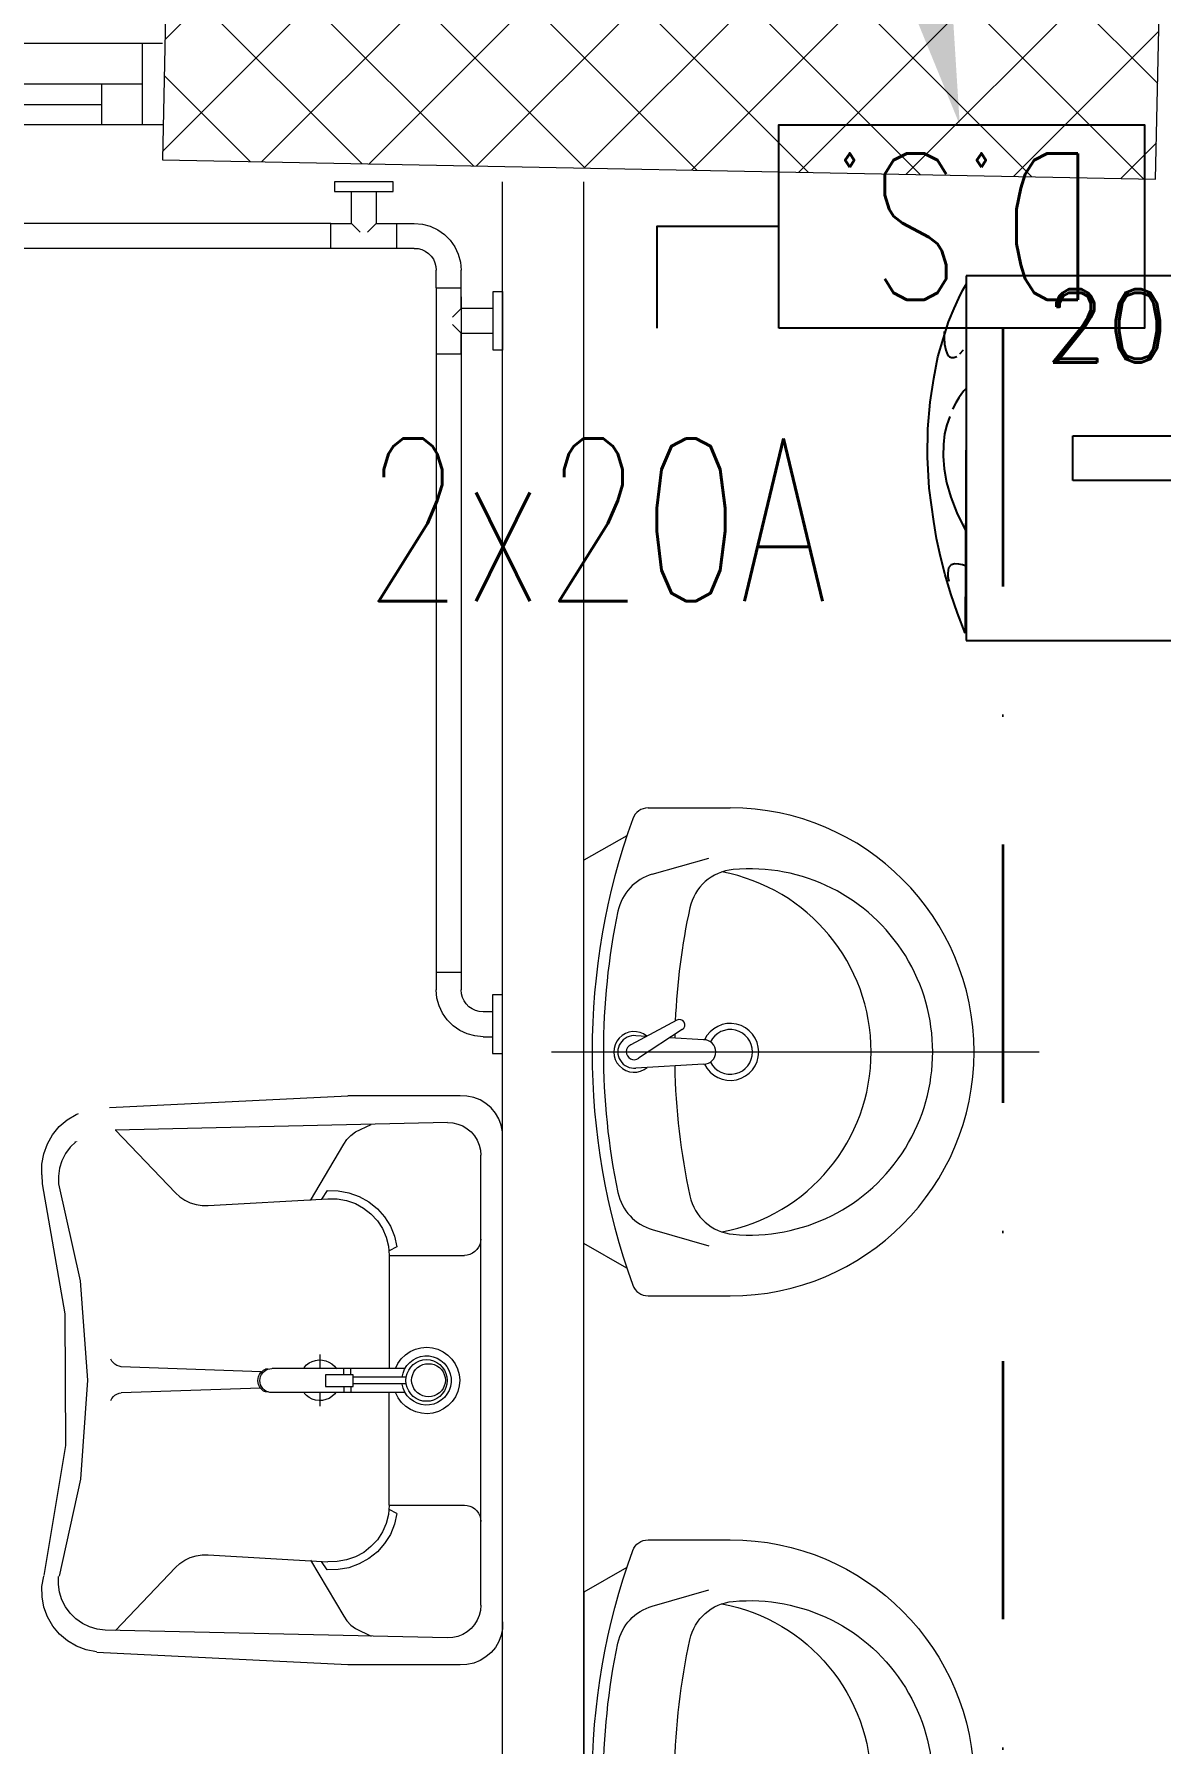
# Model space of a CAD drawing. Header units: inches. Extents: x -12418 to 57169, y -29325 to 19878.
# Drawn here: x 12091 to 13478, y 6582 to 8684 of the extents above; entities that cross this region are included whole.
import ezdxf
from ezdxf import colors
from ezdxf.entities.mleader import LeaderData, LeaderLine
from ezdxf.enums import TextEntityAlignment as Align
from ezdxf.math import Vec2, Vec3

# ---------------------------------------------------------------- set-up
doc = ezdxf.new("R2010")
doc.units = ezdxf.units.IN
doc.header["$LTSCALE"] = 25
doc.header["$MEASUREMENT"] = 0
doc.linetypes.add('DASHDOT', pattern=[25.4, 12.7, -6.35, 0, -6.35])
doc.layers.get('0').update_dxf_attribs({"color": 8})
for name, color, linetype, lineweight in [('00-Ground Floor$0$Aluminum', 251, 'Continuous', 5), ('00-Ground Floor$0$C-HYDR-CTCH', 251, 'Continuous', 5), ('00-Ground Floor$0$Hatch', 254, 'Continuous', 5), ('00-Ground Floor$0$SANIT', 250, 'Continuous', 5), ('00-Ground Floor$0$Walls', 251, 'Continuous', 5), ('E-LITE-CLNG-CNDT', 6, 'DASHDOT', 35), ('E-POWR-CIRC-NUMB', 6, 'Continuous', 25), ('E-POWR-CLNG-CNDT', 6, 'DASHDOT', 35), ('E-POWR-CTRL-NUMB', 6, 'Continuous', 25), ('E-POWR-TEXT @ 100', 6, 'Continuous', 25)]:
    doc.layers.add(name, color=color, linetype=linetype, lineweight=lineweight)
for name, color, linetype in [('CARTOUCHE', 254, 'Continuous'), ('E-POWR-IDEN', 101, 'Continuous'), ('e-powr-swch @ 100', 191, 'Continuous'), ('PW-ACCESSORIES', 253, 'Continuous')]:
    doc.layers.add(name, color=color, linetype=linetype)
doc.styles.add('DC_Elc_Romans', font='elc_romans.shx', dxfattribs={"width": 0.7})
doc.styles.add('DC_Simplex', font='SIMPLEX.shx', dxfattribs={"width": 0.7})
doc.styles.add('ROMAND', font='romand.shx')

# ---------------------------------------------------------------- blocks, each defined once
blk = doc.blocks.new('00-Ground Floor$0$lav-manta 60')
at = {"layer": '00-Ground Floor$0$SANIT'}
for p, q in [((0, 0.04), (0, -0.56)), ((-0.2658, -0.0529), (-0.2358, 0)), ((-0.2358, 0), (0.2358, 0)), ((0.2658, -0.0529), (0.2358, 0)), ((0.0389, -0.1142), (0.0087, -0.0575)), ((-0.3, -0.0789), (-0.3, -0.18)), ((-0.015, -0.1473), (-0.0199, -0.064)), ((0.0274, -0.121), (-0.0078, -0.0673)), ((0.0191, -0.077), (0.0199, -0.064)), ((0.3, -0.0789), (0.3, -0.18)), ((-0.2185, -0.0841), (-0.2383, -0.1537)), ((0.2185, -0.0841), (0.2383, -0.1537)), ((0.015, -0.1473), (0.0174, -0.1057))]:
    blk.add_line(p, q, dxfattribs=at)
for centre, radius, start, end in [((0, -0.8557), 0.8457, 70.1771, 109.8229), ((-0.1608, -0.1006), 0.06, 101.8086, 164.0794), ((0, -0.8696), 0.8457, 78.1914, 101.8086), ((0, -0.0617), 0.025, 320.7474, 220.368), ((0, -0.0617), 0.02, 353.2671, 186.682), ((0.1608, -0.1006), 0.06, 15.9206, 78.1914), ((-0.28, -0.0789), 0.02, 109.8229, 180), ((0, -0.0617), 0.00966, 25.4127, 215.9577), ((0.28, -0.0789), 0.02, 0, 70.1771), ((0, -0.9572), 0.8457, 91.1572, 102.0883), ((0, -0.9572), 0.8457, 88.5486, 88.844), ((0.0332, -0.1176), 0.00666, 210.6852, 30.6852), ((0, -0.9572), 0.8457, 77.9117, 87.4274), ((-0.1645, -0.189), 0.06, 102.0883, 174.8142), ((0.1645, -0.189), 0.06, 5.1858, 77.9117), ((0, -0.18), 0.035, 115.3106, 64.6894), ((0, -0.18), 0.0275, 117.1496, 62.8504), ((0, -0.1473), 0.015, 180, 0), ((0, -0.18), 0.3, 180, 0), ((0, -0.2039), 0.2252, 174.8142, 5.1858), ((0, -0.1282), 0.2252, 190.6097, 349.3903)]:
    blk.add_arc(centre, radius, start, end, dxfattribs=at)
blk = doc.blocks.new('00-Ground Floor')
at = {"layer": '00-Ground Floor$0$Hatch'}
h = blk.add_hatch(dxfattribs=at)
h.set_pattern_fill('ANSI37', color=256, scale=30)
h.set_pattern_definition([(45, (-1981.42, -13099.68), (-67.35192, 67.35192), []), (135, (-1981.42, -13099.68), (-67.35192, -67.35192), [])])
h.paths.add_polyline_path([(48971.2, 8818.2), (48367.3, 8810.1), (48371.2, 8521.7), (48975.1, 8529.8)])
h.paths.add_polyline_path([(41810.5, 8810.5), (41227, 8805), (41207, 8513.7), (41790.5, 8519.1)])
h.paths.add_polyline_path([(27433.5, 8803.1), (26834.4, 8799), (26828.7, 8506), (27427.8, 8510)])
h.paths.add_polyline_path([(34618.7, 8805.3), (34017.5, 8797.8), (34009.3, 8512.1), (34610.5, 8519.6)])
h.paths.add_polyline_path([(20214.3, 8812.4), (19607.8, 8790.5), (19622.4, 8498), (20228.8, 8519.8)])
h.paths.add_polyline_path([(13477.7, 8802), (12255.7, 8825.9), (12249.3, 8529.8), (13471.3, 8505.8)])
h.paths.add_polyline_path([(13491.8, 1601.9), (12276.8, 1586.2), (12263.3, 1293.7), (13478.3, 1309.4)])
h.paths.add_polyline_path([(13465.7, -5591.3), (12262.6, -5607.3), (12256.9, -5900.3), (13460, -5884.3)])
h.paths.add_polyline_path([(13484.2, -12790), (12287.5, -12801.4), (12290.4, -13095.9), (13487, -13084.4)])
h.paths.add_polyline_path([(5849.2, -12787.9), (5245.6, -12791.6), (5256.3, -13077.1), (5859.8, -13073.4)])
h.paths.add_polyline_path([(5833.8, -5589.9), (5236.9, -5588.3), (5236.8, -5889.5), (5833.6, -5891)])
h.paths.add_polyline_path([(5843.6, 1599.7), (5224.3, 1600.9), (5213.7, 1298), (5833, 1296.7)])
h.paths.add_polyline_path([(5820.3, 8779.1), (5219.7, 8793.5), (5216, 8503.9), (5816.7, 8489.4)])
h.paths.add_polyline_path([(-1378.8, 8777.2), (-1981.4, 8799.9), (-1979.5, 8511.6), (-1376.9, 8488.9)])
h.paths.add_polyline_path([(-1371.1, -5601.1), (-1973.1, -5608.1), (-1969.7, -5899.7), (-1367.7, -5892.7)])
h.paths.add_polyline_path([(-1353.5, -12795.7), (-1951.9, -12796.7), (-1947.1, -13097.4), (-1348.7, -13096.4)])
h.paths.add_polyline_path([(20233.2, -12782.5), (19627.5, -12795.4), (19633.2, -13096.6), (20238.9, -13083.7)])
h.paths.add_polyline_path([(20226.6, -5590), (19632.3, -5607.6), (19634.4, -5904.1), (20228.7, -5886.6)])
h.paths.add_polyline_path([(20217.9, 1618), (19619, 1610.4), (19623, 1310.2), (20221.9, 1317.9)])
h.paths.add_polyline_path([(27418.3, 1602.8), (26816.3, 1607.5), (26820.6, 1315.3), (27422.5, 1310.7)])
h.paths.add_polyline_path([(27422, -5579.9), (26818.1, -5597.5), (26831.6, -5897.5), (27431.7, -5876.5)])
h.paths.add_polyline_path([(27438.1, -12795.9), (26834.3, -12789.3), (26831.9, -13075), (27435.7, -13081.6)])
h.paths.add_polyline_path([(34636.6, -12785.4), (34039.3, -12800), (34048.3, -13099.7), (34645.6, -13085.1)])
h.paths.add_polyline_path([(34629.3, -5597.1), (34028, -5595.2), (34029.2, -5892.4), (34630.4, -5894.3)])
h.paths.add_polyline_path([(34592.8, 1606.7), (34012, 1611.4), (34031.7, 1321.6), (34612.5, 1316.9)])
h.paths.add_polyline_path([(41796.2, 1606), (41198.6, 1619.8), (41200.6, 1327.8), (41798.2, 1314.1)])
h.paths.add_polyline_path([(41797.2, -5592.6), (41228.8, -5600.2), (41230.6, -5894.3), (41799, -5886.7)])
h.paths.add_polyline_path([(41834.3, -12789.7), (41229, -12792.4), (41230.4, -13096.9), (41835.6, -13094.3)])
h.paths.add_polyline_path([(49008.5, -12790.2), (48420.5, -12774.1), (48407.3, -13081.4), (48995.3, -13097.4)])
h.paths.add_polyline_path([(48992.7, -5590.8), (48389.5, -5589.7), (48387.5, -5886.2), (48990.7, -5887.3)])
blk.add_line((12142.9, 7322.3, 0), (12142.8, 7322.2, 0))
at = {"layer": '00-Ground Floor$0$Aluminum'}
for p, q in [((12249.3, 8672.6), (11449.3, 8672.6)), ((12224.3, 8672.6), (12224.3, 8572.6)), ((12224.3, 8622.6), (11474.3, 8622.6)), ((12174.3, 8622.6), (12174.3, 8572.6)), ((11524.3, 8597.6), (12174.3, 8597.6)), ((12249.3, 8572.6), (11449.3, 8572.6)), ((12249.3, 8572.6), (11449.3, 8572.6))]:
    blk.add_line(p, q, dxfattribs=at)
at = {"layer": '00-Ground Floor$0$C-HYDR-CTCH', "flags": 128}
blk.add_lwpolyline([(13471.3, 8505.8), (13477.7, 8802), (12255.7, 8825.9), (12249.3, 8529.8), (13471.3, 8505.8)], dxfattribs=at)
at = {"layer": '00-Ground Floor$0$SANIT'}
for p, q in [((12461.1, 8502.6, 0), (12461.1, 8490.9, 0)), ((12533.1, 8502.6, 0), (12461.1, 8502.6, 0)), ((12533.1, 8490.9, 0), (12533.1, 8502.6, 0)), ((12461.1, 8490.9, 0), (12533.1, 8490.9, 0)), ((12481.8, 8451.4, 0), (12481.8, 8490.9, 0)), ((12512.4, 8490.9, 0), (12512.4, 8451.4, 0)), ((12456.6, 8451.4, 0), (11639.4, 8451.4, 0)), ((12456.6, 8451.4, 0), (12481.8, 8451.4, 0)), ((12456.6, 8420.8, 0), (12456.6, 8451.4, 0)), ((12481.8, 8451.4, 0), (12492.6, 8440.6, 0)), ((12512.4, 8451.4, 0), (12501.6, 8440.6, 0)), ((12512.4, 8451.4, 0), (12537.6, 8451.4, 0)), ((12537.6, 8420.8, 0), (12537.6, 8451.4, 0)), ((12537.6, 8451.4, 0), (12559.2, 8451.4, 0)), ((12559.2, 8451.4, 0), (12569.2, 8450.6, 0)), ((12569.2, 8450.6, 0), (12578.9, 8448, 0)), ((12578.9, 8448, 0), (12588, 8443.7, 0)), ((12588, 8443.7, 0), (12596.2, 8438, 0)), ((12596.2, 8438, 0), (12603.3, 8430.9, 0)), ((12603.3, 8430.9, 0), (12609.1, 8422.6, 0)), ((12559.2, 8420.8, 0), (11639.4, 8420.8, 0)), ((12559.2, 8420.8, 0), (12563.9, 8420.4, 0)), ((12563.9, 8420.4, 0), (12568.4, 8419.2, 0)), ((12568.4, 8419.2, 0), (12572.7, 8417.2, 0)), ((12572.7, 8417.2, 0), (12576.5, 8414.5, 0)), ((12576.5, 8414.5, 0), (12579.9, 8411.2, 0)), ((12579.9, 8411.2, 0), (12582.6, 8407.3, 0)), ((12609.1, 8422.6, 0), (12613.3, 8413.5, 0)), ((12613.3, 8413.5, 0), (12615.9, 8403.8, 0)), ((12582.6, 8407.3, 0), (12584.6, 8403.1, 0)), ((12584.6, 8403.1, 0), (12585.8, 8398.5, 0)), ((12585.8, 8398.5, 0), (12586.2, 8393.8, 0)), ((12586.2, 8372.2, 0), (12586.2, 8393.8, 0)), ((12615.9, 8403.8, 0), (12616.8, 8393.8, 0)), ((12616.8, 8372.2, 0), (12616.8, 8393.8, 0)), ((12586.2, 8372.2, 0), (12586.2, 8291.2, 0)), ((12586.2, 8372.2, 0), (12616.8, 8372.2, 0)), ((12616.8, 8347, 0), (12616.8, 8372.2, 0)), ((12656.2, 8367.7, 0), (12667.9, 8367.7, 0)), ((12656.2, 8295.7, 0), (12656.2, 8367.7, 0)), ((12667.9, 8367.7, 0), (12667.9, 8295.7, 0)), ((12586.2, 8361.2, 0), (12586.2, 7530.5, 0)), ((12616.8, 8347, 0), (12606, 8336.2, 0)), ((12616.8, 8361.2, 0), (12616.8, 7530.5, 0)), ((12656.2, 8347, 0), (12616.8, 8347, 0)), ((12616.8, 8316.4, 0), (12606, 8327.2, 0)), ((12616.8, 8316.4, 0), (12656.2, 8316.4, 0)), ((12616.8, 8291.2, 0), (12616.8, 8316.4, 0)), ((12586.2, 8291.2, 0), (12616.8, 8291.2, 0)), ((12667.9, 8295.7, 0), (12656.2, 8295.7, 0)), ((12586.2, 7530.5, 0), (12586.2, 7508.9, 0)), ((12586.2, 7530.5, 0), (12616.6, 7530.5, 0)), ((12616.8, 7530.5, 0), (12616.8, 7508.9, 0)), ((12587.1, 7498.9, 0), (12586.2, 7508.9, 0)), ((12617.2, 7504.2, 0), (12616.8, 7508.9, 0)), ((12589.7, 7489.2, 0), (12587.1, 7498.9, 0)), ((12593.9, 7480.1, 0), (12589.7, 7489.2, 0)), ((12618.4, 7499.7, 0), (12617.2, 7504.2, 0)), ((12620.4, 7495.4, 0), (12618.4, 7499.7, 0)), ((12623.1, 7491.6, 0), (12620.4, 7495.4, 0)), ((12626.4, 7488.2, 0), (12623.1, 7491.6, 0)), ((12630.3, 7485.5, 0), (12626.4, 7488.2, 0)), ((12634.6, 7483.5, 0), (12630.3, 7485.5, 0)), ((12667.2, 7502.6, 0), (12655.5, 7502.6, 0)), ((12655.5, 7502.6, 0), (12655.5, 7430.6, 0)), ((12667.2, 7502.6, 0), (12667.2, 7430.6, 0)), ((12599.7, 7471.9, 0), (12593.9, 7480.1, 0)), ((12606.8, 7464.8, 0), (12599.7, 7471.9, 0)), ((12615, 7459, 0), (12606.8, 7464.8, 0)), ((12639.1, 7482.3, 0), (12634.6, 7483.5, 0)), ((12643.8, 7481.9, 0), (12639.1, 7482.3, 0)), ((12655.5, 7481.9, 0), (12643.8, 7481.9, 0)), ((12624.1, 7454.8, 0), (12615, 7459, 0)), ((12633.8, 7452.2, 0), (12624.1, 7454.8, 0)), ((12643.8, 7451.3, 0), (12633.8, 7452.2, 0)), ((12643.8, 7451.3, 0), (12655.5, 7451.3, 0)), ((12655.5, 7430.6, 0), (12667.2, 7430.6, 0)), ((12184.2, 7364.3, 0), (12477.6, 7378.7, 0)), ((12615.6, 7378.7, 0), (12477.6, 7378.7, 0)), ((12624, 7378.3, 0), (12615.6, 7378.7, 0)), ((12632.3, 7376.5, 0), (12624, 7378.3, 0)), ((12640.1, 7373.5, 0), (12632.3, 7376.5, 0)), ((12647.2, 7369.2, 0), (12640.1, 7373.5, 0)), ((12653.6, 7363.7, 0), (12647.2, 7369.2, 0)), ((12659, 7357.4, 0), (12653.6, 7363.7, 0)), ((12114.1, 7330.7, 0), (12122.3, 7340.7, 0)), ((12122.3, 7340.7, 0), (12132.1, 7349.2, 0)), ((12132.1, 7349.2, 0), (12143.3, 7355.8, 0)), ((12143.3, 7355.8, 0), (12146.1, 7356.8, 0)), ((12600.2, 7345.6, 0), (12191, 7336.5, 0)), ((12486.8, 7334.2, 0), (12506.2, 7343.5, 0)), ((12600.2, 7345.6, 0), (12606.5, 7345.2, 0)), ((12606.5, 7345.2, 0), (12612.7, 7343.8, 0)), ((12612.7, 7343.8, 0), (12618.7, 7341.5, 0)), ((12618.7, 7341.5, 0), (12624.1, 7338.2, 0)), ((12624.1, 7338.2, 0), (12629, 7334.2, 0)), ((12663.2, 7350.2, 0), (12659, 7357.4, 0)), ((12666.1, 7342.5, 0), (12663.2, 7350.2, 0)), ((12667.7, 7334.3, 0), (12666.1, 7342.5, 0)), ((12103.3, 7307.3, 0), (12107.7, 7319.5, 0)), ((12107.7, 7319.5, 0), (12114.1, 7330.7, 0)), ((12142.8, 7322.2, 0), (12135.8, 7315.4, 0)), ((12191.5, 7336.5, 0), (12265.3, 7259.2, 0)), ((12431.3, 7250, 0), (12472.3, 7319.2, 0)), ((12472.3, 7319.2, 0), (12476.3, 7324.9, 0)), ((12476.3, 7324.9, 0), (12481.2, 7330, 0)), ((12481.2, 7330, 0), (12486.8, 7334.2, 0)), ((12629, 7334.2, 0), (12633.2, 7329.4, 0)), ((12633.2, 7329.4, 0), (12636.6, 7324, 0)), ((12636.6, 7324, 0), (12639, 7318.1, 0)), ((12639, 7318.1, 0), (12640.5, 7311.9, 0)), ((12667.9, 7326, 0), (12667.7, 7334.3, 0)), ((12101.1, 7294.5, 0), (12103.3, 7307.3, 0)), ((12125.6, 7298.8, 0), (12122.7, 7289.6, 0)), ((12130, 7307.5, 0), (12125.6, 7298.8, 0)), ((12135.8, 7315.4, 0), (12130, 7307.5, 0)), ((12640.5, 7311.9, 0), (12641, 7305.6, 0)), ((12641.1, 6752.1, 0), (12641, 7305.6, 0)), ((12101.1, 7281.5, 0), (12101.1, 7294.5, 0)), ((12101.1, 7281.5, 0), (12101.2, 7270.3, 0)), ((12122.7, 7289.6, 0), (12121.3, 7280, 0)), ((12121.3, 7280, 0), (12121.5, 7270.2, 0)), ((12101.2, 7270.3, 0), (12129.1, 7110.7, 0)), ((12121.5, 7270.2, 0), (12148, 7150.9, 0)), ((12265.3, 7259.2, 0), (12270.8, 7254.3, 0)), ((12270.8, 7254.3, 0), (12276.9, 7250.1, 0)), ((12451.9, 7262, 0), (12445.1, 7251.5, 0)), ((12451.9, 7262, 0), (12465.4, 7261.8, 0)), ((12465.4, 7261.8, 0), (12478.8, 7259.4, 0)), ((12478.8, 7259.4, 0), (12491.5, 7254.8, 0)), ((12491.5, 7254.8, 0), (12503.3, 7248.2, 0)), ((12276.9, 7250.1, 0), (12283.6, 7247, 0)), ((12283.6, 7247, 0), (12290.7, 7244.8, 0)), ((12290.7, 7244.8, 0), (12298.1, 7243.7, 0)), ((12298.1, 7243.7, 0), (12305.5, 7243.6, 0)), ((12305.5, 7243.6, 0), (12452.8, 7252, 0)), ((12452.8, 7252, 0), (12464.4, 7251.9, 0)), ((12464.4, 7251.9, 0), (12475.8, 7249.8, 0)), ((12475.8, 7249.8, 0), (12486.7, 7246, 0)), ((12486.7, 7246, 0), (12496.8, 7240.5, 0)), ((12496.8, 7240.5, 0), (12505.9, 7233.4, 0)), ((12503.3, 7248.2, 0), (12513.8, 7239.8, 0)), ((12505.9, 7233.4, 0), (12513.7, 7224.9, 0)), ((12513.8, 7239.8, 0), (12522.7, 7229.7, 0)), ((12513.7, 7224.9, 0), (12520, 7215.3, 0)), ((12520, 7215.3, 0), (12524.6, 7204.9, 0)), ((12522.7, 7229.7, 0), (12529.8, 7218.3, 0)), ((12529.8, 7218.3, 0), (12534.9, 7205.9, 0)), ((12524.6, 7204.9, 0), (12527.4, 7193.8, 0)), ((12527.4, 7193.8, 0), (12528.4, 7182.4, 0)), ((12537.8, 7192.9, 0), (12528.1, 7187.9, 0)), ((12534.9, 7205.9, 0), (12537.8, 7192.9, 0)), ((12638.3, 7192.4, 0), (12636.3, 7189.6, 0)), ((12639.8, 7195.5, 0), (12638.3, 7192.4, 0)), ((12640.7, 7198.9, 0), (12639.8, 7195.5, 0)), ((12641, 7202.4, 0), (12640.7, 7198.9, 0)), ((12528.4, 7182.4, 0), (12620.8, 7182.4, 0)), ((12528.4, 7182.4, 0), (12528.4, 7043.2, 0)), ((12624.3, 7182.7, 0), (12620.8, 7182.4, 0)), ((12627.7, 7183.6, 0), (12624.3, 7182.7, 0)), ((12630.9, 7185.1, 0), (12627.7, 7183.6, 0)), ((12633.8, 7187.1, 0), (12630.9, 7185.1, 0)), ((12636.3, 7189.6, 0), (12633.8, 7187.1, 0)), ((12148, 7150.9, 0), (12156.9, 7029, 0)), ((12129.1, 7110.7, 0), (12129.9, 6948.6, 0)), ((12554.1, 7064.1, 0), (12560.5, 7067, 0)), ((12560.5, 7067, 0), (12567.4, 7068.8, 0)), ((12567.4, 7068.8, 0), (12574.4, 7069.4, 0)), ((12574.4, 7069.4, 0), (12581.5, 7068.7, 0)), ((12581.5, 7068.7, 0), (12588.3, 7066.9, 0)), ((12588.3, 7066.9, 0), (12594.7, 7063.9, 0)), ((12187.1, 7052.4, 0), (12185.7, 7054.8, 0)), ((12188.9, 7050.2, 0), (12187.1, 7052.4, 0)), ((12190.9, 7048.4, 0), (12188.9, 7050.2, 0)), ((12193.3, 7047, 0), (12190.9, 7048.4, 0)), ((12195.9, 7046, 0), (12193.3, 7047, 0)), ((12198.6, 7045.4, 0), (12195.9, 7046, 0)), ((12370.9, 7039.2, 0), (12198.7, 7045.4, 0)), ((12381.5, 7043, 0), (12384, 7043.2, 0)), ((12547.6, 7043.2, 0), (12384.5, 7043.2, 0)), ((12423.5, 7044.5, 0), (12426.4, 7047.6, 0)), ((12426.4, 7047.6, 0), (12429.8, 7050.1, 0)), ((12429.8, 7050.1, 0), (12433.6, 7052, 0)), ((12433.6, 7052, 0), (12437.6, 7053.3, 0)), ((12437.6, 7053.3, 0), (12441.8, 7053.8, 0)), ((12441.8, 7053.8, 0), (12446.1, 7053.6, 0)), ((12442.9, 7060.6, 0), (12442.9, 7043.2, 0)), ((12446.1, 7053.6, 0), (12450.2, 7052.7, 0)), ((12450.2, 7052.7, 0), (12454.2, 7051.2, 0)), ((12454.2, 7051.2, 0), (12457.8, 7049, 0)), ((12457.8, 7049, 0), (12461, 7046.2, 0)), ((12461, 7046.2, 0), (12463.6, 7042.9, 0)), ((12472.3, 7035.5, 0), (12472.3, 7043.6, 0)), ((12481.2, 7035.5, 0), (12481.2, 7043.6, 0)), ((12536, 7043.1, 0), (12539.1, 7049.4, 0)), ((12539.1, 7049.4, 0), (12543.2, 7055.2, 0)), ((12543.2, 7055.2, 0), (12548.3, 7060.1, 0)), ((12547.2, 7042.4, 0), (12550, 7046.8, 0)), ((12548.3, 7060.1, 0), (12554.1, 7064.1, 0)), ((12550, 7046.8, 0), (12553.5, 7050.7, 0)), ((12552.3, 7041.4, 0), (12554.8, 7045.1, 0)), ((12553.5, 7050.7, 0), (12557.6, 7053.9, 0)), ((12554.8, 7045.1, 0), (12557.9, 7048.2, 0)), ((12557.6, 7053.9, 0), (12562.1, 7056.4, 0)), ((12557.9, 7048.2, 0), (12561.6, 7050.8, 0)), ((12560.8, 7041.9, 0), (12563.3, 7044.5, 0)), ((12561.6, 7050.8, 0), (12565.6, 7052.7, 0)), ((12562.1, 7056.4, 0), (12567, 7058, 0)), ((12563.3, 7044.5, 0), (12566.3, 7046.5, 0)), ((12565.6, 7052.7, 0), (12569.8, 7053.8, 0)), ((12566.3, 7046.5, 0), (12569.6, 7048, 0)), ((12567, 7058, 0), (12572.2, 7058.8, 0)), ((12569.6, 7048, 0), (12573.1, 7048.9, 0)), ((12569.8, 7053.8, 0), (12574.2, 7054.2, 0)), ((12572.2, 7058.8, 0), (12577.4, 7058.7, 0)), ((12573.1, 7048.9, 0), (12576.6, 7049.2, 0)), ((12574.2, 7054.2, 0), (12578.6, 7053.8, 0)), ((12576.6, 7049.2, 0), (12580.2, 7048.9, 0)), ((12577.4, 7058.7, 0), (12582.5, 7057.8, 0)), ((12578.6, 7053.8, 0), (12582.9, 7052.7, 0)), ((12580.2, 7048.9, 0), (12583.7, 7048, 0)), ((12582.5, 7057.8, 0), (12587.3, 7055.9, 0)), ((12582.9, 7052.7, 0), (12586.9, 7050.8, 0)), ((12583.7, 7048, 0), (12587, 7046.5, 0)), ((12586.9, 7050.8, 0), (12590.5, 7048.2, 0)), ((12587, 7046.5, 0), (12590, 7044.5, 0)), ((12587.3, 7055.9, 0), (12591.8, 7053.3, 0)), ((12590, 7044.5, 0), (12592.5, 7041.9, 0)), ((12590.5, 7048.2, 0), (12593.6, 7045.1, 0)), ((12591.8, 7053.3, 0), (12595.8, 7049.9, 0)), ((12593.6, 7045.1, 0), (12596.2, 7041.4, 0)), ((12594.7, 7063.9, 0), (12600.5, 7059.8, 0)), ((12595.8, 7049.9, 0), (12599.1, 7045.9, 0)), ((12599.1, 7045.9, 0), (12601.7, 7041.4, 0)), ((12600.5, 7059.8, 0), (12605.5, 7054.9, 0)), ((12605.5, 7054.9, 0), (12609.5, 7049.1, 0)), ((12609.5, 7049.1, 0), (12612.5, 7042.7, 0)), ((12156.9, 7029, 0), (12148.3, 6907.1, 0)), ((12366.7, 7028.4, 0), (12367, 7030.9, 0)), ((12367, 7025.8, 0), (12366.7, 7028.4, 0)), ((12367, 7030.9, 0), (12367.6, 7033.4, 0)), ((12367.6, 7023.4, 0), (12367, 7025.8, 0)), ((12367.6, 7033.4, 0), (12368.6, 7035.7, 0)), ((12368.6, 7021.1, 0), (12367.6, 7023.4, 0)), ((12368.6, 7035.7, 0), (12370, 7037.8, 0)), ((12369.2, 7028.4, 0), (12369.5, 7030.9, 0)), ((12369.5, 7025.8, 0), (12369.2, 7028.4, 0)), ((12369.5, 7030.9, 0), (12370.1, 7033.4, 0)), ((12370.1, 7023.3, 0), (12369.5, 7025.8, 0)), ((12370, 7037.8, 0), (12371.8, 7039.6, 0)), ((12370.1, 7033.4, 0), (12371.2, 7035.8, 0)), ((12371.2, 7021, 0), (12370.1, 7023.3, 0)), ((12371.2, 7035.8, 0), (12372.7, 7037.9, 0)), ((12371.8, 7039.6, 0), (12373.8, 7041.2, 0)), ((12372.7, 7037.9, 0), (12374.5, 7039.7, 0)), ((12373.8, 7041.2, 0), (12376, 7042.4, 0)), ((12374.5, 7039.7, 0), (12376.6, 7041.2, 0)), ((12379.2, 7042.4, 0), (12376, 7042.4, 0)), ((12376.6, 7041.2, 0), (12379, 7042.3, 0)), ((12379, 7042.3, 0), (12381.5, 7043, 0)), ((12483.9, 7035.5, 0), (12449.8, 7035.5, 0)), ((12449.8, 7035.5, 0), (12449.8, 7021.2, 0)), ((12483.9, 7021.2, 0), (12483.9, 7035.5, 0)), ((12548.9, 7032.6, 0), (12483.9, 7032.6, 0)), ((12548.9, 7024.6, 0), (12483.9, 7024.6, 0)), ((12544.2, 7032.6, 0), (12545.3, 7037.6, 0)), ((12544.2, 7024, 0), (12544.2, 7024, 0)), ((12545.5, 7018.9, 0), (12544.2, 7024, 0)), ((12545.3, 7037.6, 0), (12547.2, 7042.4, 0)), ((12548.9, 7028.6, 0), (12549.3, 7033, 0)), ((12549.3, 7024.1, 0), (12548.9, 7028.6, 0)), ((12549.3, 7033, 0), (12550.4, 7037.3, 0)), ((12550.4, 7019.8, 0), (12549.3, 7024.1, 0)), ((12550.4, 7037.3, 0), (12552.3, 7041.4, 0)), ((12555.9, 7028.8, 0), (12556.2, 7032.4, 0)), ((12556.2, 7025.3, 0), (12555.9, 7028.8, 0)), ((12556.2, 7032.4, 0), (12557.2, 7035.8, 0)), ((12557.2, 7021.9, 0), (12556.2, 7025.3, 0)), ((12557.2, 7035.8, 0), (12558.7, 7039, 0)), ((12558.7, 7039, 0), (12560.8, 7041.9, 0)), ((12592.5, 7041.9, 0), (12594.6, 7039, 0)), ((12594.6, 7039, 0), (12596.1, 7035.8, 0)), ((12596.1, 7035.8, 0), (12597.1, 7032.4, 0)), ((12597.1, 7025.3, 0), (12596.1, 7021.9, 0)), ((12596.2, 7041.4, 0), (12598, 7037.3, 0)), ((12597.1, 7032.4, 0), (12597.4, 7028.8, 0)), ((12597.4, 7028.8, 0), (12597.1, 7025.3, 0)), ((12598, 7037.3, 0), (12599.2, 7033, 0)), ((12599.2, 7024.1, 0), (12598, 7019.8, 0)), ((12599.2, 7033, 0), (12599.5, 7028.6, 0)), ((12599.5, 7028.6, 0), (12599.2, 7024.1, 0)), ((12601.7, 7041.4, 0), (12603.5, 7036.6, 0)), ((12603.5, 7036.6, 0), (12604.4, 7031.5, 0)), ((12604.5, 7026.3, 0), (12603.6, 7021.2, 0)), ((12604.4, 7031.5, 0), (12604.5, 7026.3, 0)), ((12612.5, 7042.7, 0), (12614.4, 7035.9, 0)), ((12614.4, 7035.9, 0), (12615, 7028.8, 0)), ((12615, 7028.8, 0), (12614.5, 7021.8, 0)), ((12185.7, 7004.1, 0), (12187.1, 7006.5, 0)), ((12187.1, 7006.5, 0), (12188.9, 7008.7, 0)), ((12188.9, 7008.7, 0), (12190.9, 7010.5, 0)), ((12190.9, 7010.5, 0), (12193.3, 7011.9, 0)), ((12193.3, 7011.9, 0), (12195.9, 7012.9, 0)), ((12195.9, 7012.9, 0), (12198.6, 7013.5, 0)), ((12369.9, 7019.2, 0), (12198.7, 7013.5, 0)), ((12370, 7018.9, 0), (12368.6, 7021.1, 0)), ((12371.8, 7017.1, 0), (12370, 7018.9, 0)), ((12372.7, 7018.8, 0), (12371.2, 7021, 0)), ((12373.8, 7015.6, 0), (12371.8, 7017.1, 0)), ((12374.5, 7017, 0), (12372.7, 7018.8, 0)), ((12376, 7014.4, 0), (12373.8, 7015.6, 0)), ((12376.6, 7015.5, 0), (12374.5, 7017, 0)), ((12379.2, 7014.4, 0), (12376, 7014.4, 0)), ((12379, 7014.4, 0), (12376.6, 7015.5, 0)), ((12381.5, 7013.8, 0), (12379, 7014.4, 0)), ((12384, 7013.6, 0), (12381.5, 7013.8, 0)), ((12547.9, 7013.6, 0), (12384, 7013.6, 0)), ((12426.5, 7010, 0), (12423.6, 7013, 0)), ((12429.9, 7007.5, 0), (12426.5, 7010, 0)), ((12433.7, 7005.6, 0), (12429.9, 7007.5, 0)), ((12437.8, 7004.4, 0), (12433.7, 7005.6, 0)), ((12442, 7003.9, 0), (12437.8, 7004.4, 0)), ((12446.2, 7004, 0), (12442, 7003.9, 0)), ((12442.9, 7014.2, 0), (12442.9, 6997.1, 0)), ((12450.3, 7005, 0), (12446.2, 7004, 0)), ((12449.8, 7021.2, 0), (12483.9, 7021.2, 0)), ((12454.3, 7006.5, 0), (12450.3, 7005, 0)), ((12457.9, 7008.8, 0), (12454.3, 7006.5, 0)), ((12461, 7011.6, 0), (12457.9, 7008.8, 0)), ((12462.9, 7014.2, 0), (12461, 7011.6, 0)), ((12472.3, 7021.2, 0), (12472.3, 7013.6, 0)), ((12481.2, 7021.2, 0), (12481.2, 7013.6, 0)), ((12528.4, 6875.2, 0), (12528.4, 7014.2, 0)), ((12536.2, 7013.6, 0), (12536.2, 7013.6, 0)), ((12539.4, 7007.2, 0), (12536.2, 7013.6, 0)), ((12543.6, 7001.6, 0), (12539.4, 7007.2, 0)), ((12548.7, 6996.7, 0), (12543.6, 7001.6, 0)), ((12547.5, 7014.1, 0), (12545.5, 7018.9, 0)), ((12550.4, 7009.8, 0), (12547.5, 7014.1, 0)), ((12552.3, 7015.7, 0), (12550.4, 7019.8, 0)), ((12553.9, 7006, 0), (12550.4, 7009.8, 0)), ((12554.8, 7012.1, 0), (12552.3, 7015.7, 0)), ((12558.1, 7002.9, 0), (12553.9, 7006, 0)), ((12557.9, 7008.9, 0), (12554.8, 7012.1, 0)), ((12558.7, 7018.6, 0), (12557.2, 7021.9, 0)), ((12561.6, 7006.3, 0), (12557.9, 7008.9, 0)), ((12562.7, 7000.5, 0), (12558.1, 7002.9, 0)), ((12560.8, 7015.7, 0), (12558.7, 7018.6, 0)), ((12563.3, 7013.2, 0), (12560.8, 7015.7, 0)), ((12565.6, 7004.5, 0), (12561.6, 7006.3, 0)), ((12566.3, 7011.2, 0), (12563.3, 7013.2, 0)), ((12569.8, 7003.3, 0), (12565.6, 7004.5, 0)), ((12569.6, 7009.7, 0), (12566.3, 7011.2, 0)), ((12573.1, 7008.7, 0), (12569.6, 7009.7, 0)), ((12574.2, 7002.9, 0), (12569.8, 7003.3, 0)), ((12576.6, 7008.4, 0), (12573.1, 7008.7, 0)), ((12578.6, 7003.3, 0), (12574.2, 7002.9, 0)), ((12580.2, 7008.7, 0), (12576.6, 7008.4, 0)), ((12582.9, 7004.5, 0), (12578.6, 7003.3, 0)), ((12583.7, 7009.7, 0), (12580.2, 7008.7, 0)), ((12586.9, 7006.3, 0), (12582.9, 7004.5, 0)), ((12587.9, 7001.5, 0), (12583.1, 6999.6, 0)), ((12587, 7011.2, 0), (12583.7, 7009.7, 0)), ((12590.5, 7008.9, 0), (12586.9, 7006.3, 0)), ((12590, 7013.2, 0), (12587, 7011.2, 0)), ((12592.3, 7004.2, 0), (12587.9, 7001.5, 0)), ((12592.5, 7015.7, 0), (12590, 7013.2, 0)), ((12593.6, 7012.1, 0), (12590.5, 7008.9, 0)), ((12596.2, 7007.6, 0), (12592.3, 7004.2, 0)), ((12594.6, 7018.6, 0), (12592.5, 7015.7, 0)), ((12596.2, 7015.7, 0), (12593.6, 7012.1, 0)), ((12596.1, 7021.9, 0), (12594.6, 7018.6, 0)), ((12598, 7019.8, 0), (12596.2, 7015.7, 0)), ((12599.4, 7011.7, 0), (12596.2, 7007.6, 0)), ((12601.9, 7016.2, 0), (12599.4, 7011.7, 0)), ((12605.8, 7002.7, 0), (12600.9, 6997.6, 0)), ((12603.6, 7021.2, 0), (12601.9, 7016.2, 0)), ((12609.8, 7008.5, 0), (12605.8, 7002.7, 0)), ((12612.7, 7015, 0), (12609.8, 7008.5, 0)), ((12614.5, 7021.8, 0), (12612.7, 7015, 0)), ((12554.6, 6992.8, 0), (12548.7, 6996.7, 0)), ((12561.1, 6989.9, 0), (12554.6, 6992.8, 0)), ((12567.9, 6988.2, 0), (12561.1, 6989.9, 0)), ((12567.6, 6999, 0), (12562.7, 7000.5, 0)), ((12572.8, 6998.3, 0), (12567.6, 6999, 0)), ((12575, 6987.7, 0), (12567.9, 6988.2, 0)), ((12578, 6998.5, 0), (12572.8, 6998.3, 0)), ((12582, 6988.5, 0), (12575, 6987.7, 0)), ((12583.1, 6999.6, 0), (12578, 6998.5, 0)), ((12588.8, 6990.4, 0), (12582, 6988.5, 0)), ((12595.1, 6993.5, 0), (12588.8, 6990.4, 0)), ((12600.9, 6997.6, 0), (12595.1, 6993.5, 0)), ((12129.9, 6948.6, 0), (12103.4, 6788.8, 0)), ((12148.3, 6907.1, 0), (12122.2, 6787.7, 0)), ((12528.4, 6875.2, 0), (12527.4, 6863.9, 0)), ((12528.4, 6875.2, 0), (12620.8, 6875.2, 0)), ((12620.8, 6875.2, 0), (12624.3, 6874.9, 0)), ((12624.3, 6874.9, 0), (12627.7, 6874, 0)), ((12527.4, 6863.9, 0), (12524.6, 6852.8, 0)), ((12537.8, 6864.8, 0), (12528.2, 6869.8, 0)), ((12537.8, 6864.8, 0), (12534.9, 6851.7, 0)), ((12627.7, 6874, 0), (12630.9, 6872.6, 0)), ((12630.9, 6872.6, 0), (12633.8, 6870.6, 0)), ((12633.8, 6870.6, 0), (12636.3, 6868.1, 0)), ((12636.3, 6868.1, 0), (12638.3, 6865.3, 0)), ((12638.3, 6865.3, 0), (12639.8, 6862.1, 0)), ((12639.8, 6862.1, 0), (12640.7, 6858.8, 0)), ((12640.7, 6858.8, 0), (12641.1, 6855.3, 0)), ((12520, 6842.3, 0), (12513.7, 6832.7, 0)), ((12524.6, 6852.8, 0), (12520, 6842.3, 0)), ((12529.8, 6839.3, 0), (12522.7, 6828, 0)), ((12534.9, 6851.7, 0), (12529.8, 6839.3, 0)), ((12283.6, 6810.7, 0), (12290.7, 6812.9, 0)), ((12290.7, 6812.9, 0), (12298.1, 6814, 0)), ((12298.1, 6814, 0), (12305.5, 6814.1, 0)), ((12305.5, 6814.1, 0), (12452.8, 6805.6, 0)), ((12496.9, 6817.2, 0), (12486.7, 6811.7, 0)), ((12505.9, 6824.3, 0), (12496.9, 6817.2, 0)), ((12513.8, 6817.9, 0), (12503.3, 6809.5, 0)), ((12513.7, 6832.7, 0), (12505.9, 6824.3, 0)), ((12522.7, 6828, 0), (12513.8, 6817.9, 0)), ((12191.5, 6721.2, 0), (12265.3, 6798.5, 0)), ((12265.3, 6798.5, 0), (12270.8, 6803.4, 0)), ((12270.8, 6803.4, 0), (12276.9, 6807.5, 0)), ((12276.9, 6807.5, 0), (12283.6, 6810.7, 0)), ((12431.3, 6807.6, 0), (12472.3, 6738.5, 0)), ((12451.9, 6795.7, 0), (12445.1, 6806.1, 0)), ((12465.4, 6795.9, 0), (12451.9, 6795.7, 0)), ((12464.4, 6805.8, 0), (12452.8, 6805.6, 0)), ((12475.8, 6807.8, 0), (12464.4, 6805.8, 0)), ((12478.8, 6798.3, 0), (12465.4, 6795.9, 0)), ((12486.7, 6811.7, 0), (12475.8, 6807.8, 0)), ((12491.5, 6802.9, 0), (12478.8, 6798.3, 0)), ((12503.3, 6809.5, 0), (12491.5, 6802.9, 0)), ((12101.1, 6775.3, 0), (12103.2, 6788, 0)), ((12101.2, 6762.4, 0), (12101.1, 6775.3, 0)), ((12121.3, 6777.7, 0), (12121.5, 6787.4, 0)), ((12122.7, 6768.1, 0), (12121.3, 6777.7, 0)), ((12122.2, 6787.7, 0), (12122.2, 6787.7, 0)), ((12103.5, 6749.8, 0), (12101.2, 6762.4, 0)), ((12107.9, 6737.7, 0), (12103.5, 6749.8, 0)), ((12125.6, 6758.8, 0), (12122.7, 6768.1, 0)), ((12130, 6750.1, 0), (12125.6, 6758.8, 0)), ((12135.8, 6742.3, 0), (12130, 6750.1, 0)), ((12641.1, 6752.1, 0), (12640.5, 6745.7, 0)), ((12114.3, 6726.5, 0), (12107.9, 6737.7, 0)), ((12142.8, 6735.4, 0), (12135.8, 6742.3, 0)), ((12150.8, 6729.8, 0), (12142.8, 6735.4, 0)), ((12159.7, 6725.5, 0), (12150.8, 6729.8, 0)), ((12472.3, 6738.5, 0), (12476.3, 6732.8, 0)), ((12476.3, 6732.8, 0), (12481.2, 6727.7, 0)), ((12633.2, 6728.3, 0), (12629, 6723.5, 0)), ((12636.6, 6733.7, 0), (12633.2, 6728.3, 0)), ((12639, 6739.6, 0), (12636.6, 6733.7, 0)), ((12640.5, 6745.7, 0), (12639, 6739.6, 0)), ((12667.9, 6731.6, 0), (12667.7, 6723.3, 0)), ((12122.6, 6716.7, 0), (12114.3, 6726.5, 0)), ((12132.4, 6708.3, 0), (12122.6, 6716.7, 0)), ((12143.5, 6701.8, 0), (12132.4, 6708.3, 0)), ((12169.1, 6722.7, 0), (12159.7, 6725.5, 0)), ((12178.9, 6721.4, 0), (12169.1, 6722.7, 0)), ((12600.2, 6712.1, 0), (12178.9, 6721.4, 0)), ((12481.2, 6727.7, 0), (12486.8, 6723.4, 0)), ((12486.8, 6723.4, 0), (12506.2, 6714.2, 0)), ((12606.5, 6712.5, 0), (12600.2, 6712.1, 0)), ((12612.7, 6713.8, 0), (12606.5, 6712.5, 0)), ((12618.7, 6716.2, 0), (12612.7, 6713.8, 0)), ((12624.1, 6719.4, 0), (12618.7, 6716.2, 0)), ((12629, 6723.5, 0), (12624.1, 6719.4, 0)), ((12663.2, 6707.5, 0), (12659, 6700.3, 0)), ((12666.1, 6715.2, 0), (12663.2, 6707.5, 0)), ((12667.7, 6723.3, 0), (12666.1, 6715.2, 0)), ((12155.5, 6697.3, 0), (12143.5, 6701.8, 0)), ((12168.1, 6694.8, 0), (12155.5, 6697.3, 0)), ((12477.6, 6679, 0), (12168.6, 6694.1, 0)), ((12647.2, 6688.5, 0), (12640.1, 6684.2, 0)), ((12653.6, 6693.9, 0), (12647.2, 6688.5, 0)), ((12659, 6700.3, 0), (12653.6, 6693.9, 0)), ((12615.7, 6679, 0), (12477.6, 6679, 0)), ((12624, 6679.4, 0), (12615.7, 6679, 0)), ((12632.3, 6681.1, 0), (12624, 6679.4, 0)), ((12640.1, 6684.2, 0), (12632.3, 6681.1, 0))]:
    blk.add_line(p, q, dxfattribs=at)
at = {"layer": '00-Ground Floor$0$Walls'}
for p, q in [((12667.9, 6372.6, 0), (12667.9, 8502.6, 0)), ((12767.9, 4962.6, 0), (12767.9, 8502.6, 0))]:
    blk.add_line(p, q, dxfattribs=at)
at = {"layer": '00-Ground Floor$0$SANIT', "yscale": 1000.000000000223, "zscale": 1000.000000000223}
for p, xscale, rotation in [((12767.9, 7432.6, 0), 1000.000000000223, 90.00000000000001), ((12767.9, 6532.6, 0), -1000.000000000223, 90)]:
    blk.add_blockref('00-Ground Floor$0$lav-manta 60', p, dxfattribs=dict(at, xscale=xscale, rotation=rotation))
blk = doc.blocks.new('EWHTOP VIEW80')
for p, q in [((46589.9, -910703.7), (46590.9, -910701.9)), ((47031.9, -910691.6), (46590.9, -910691.6)), ((46590.9, -910691.6), (46590.9, -911140.2)), ((46590.9, -910701.9), (46590.9, -910860.4)), ((47031.9, -910701), (47030.5, -911133.5)), ((47031.9, -911140.2), (47031.9, -910691.6)), ((47060.6, -910763.9), (47031.9, -910701)), ((46576, -910732), (46581.9, -910719)), ((46581.9, -910719), (46586.3, -910709.6)), ((46586.3, -910709.6), (46589.9, -910703.7)), ((46569.3, -910748.2), (46576, -910732)), ((46563, -910768.4), (46569.3, -910748.2)), ((46563.9, -910760.3), (46563.9, -910762.6)), ((46563.9, -910762.6), (46563.9, -910767.9)), ((47060.6, -911077.8), (47060.6, -910763.9)), ((46556.2, -910791.3), (46563, -910768.4)), ((46563.9, -910767.9), (46564.3, -910775.6)), ((46564.3, -910775.6), (46565.7, -910783.2)), ((46565.7, -910783.2), (46568.4, -910789.5)), ((46583.2, -910787.7), (46587.7, -910782.8)), ((46550.9, -910817.8), (46556.2, -910791.3)), ((46568.4, -910789.5), (46570.2, -910791.3)), ((46570.2, -910791.3), (46572.9, -910792.2)), ((46572.9, -910792.2), (46575.6, -910792.2)), ((46575.6, -910792.2), (46579.2, -910790.8)), ((46546.4, -910847), (46550.9, -910817.8)), ((46543.7, -910879.8), (46546.4, -910847)), ((46578.3, -910847.9), (46574.2, -910855.5)), ((46581.9, -910841.6), (46578.3, -910847.9)), ((46585.5, -910836.6), (46581.9, -910841.6)), ((46588.2, -910833.1), (46585.5, -910836.6)), ((46590.9, -910830.4), (46588.2, -910833.1)), ((46570.6, -910864.5), (46567, -910874.8)), ((46590.9, -910860.4), (46589.5, -911131.3)), ((46543.2, -910914.8), (46543.7, -910879.8)), ((46564.3, -910886.1), (46563, -910899.1)), ((46567, -910874.8), (46564.3, -910886.1)), ((46722, -910943.5), (46722, -910888.3)), ((46722, -910888.3), (46916.4, -910888.3)), ((46916.4, -910888.3), (46916.4, -910943.5)), ((46563, -910899.1), (46562.5, -910913.5)), ((46545.5, -910953), (46543.2, -910914.8)), ((46562.5, -910913.5), (46563.9, -910929.2)), ((46563.9, -910929.2), (46566.6, -910945.8)), ((46550.9, -910993.8), (46545.5, -910953)), ((46566.6, -910945.8), (46572, -910963.7)), ((46916.4, -910943.5), (46722, -910943.5)), ((46572, -910963.7), (46579.2, -910983.1)), ((46554.5, -911014.9), (46550.9, -910993.8)), ((46579.2, -910983.1), (46589.5, -911004.2)), ((46559.4, -911036.9), (46554.5, -911014.9)), ((46565.2, -911059.4), (46559.4, -911036.9)), ((46572, -911082.7), (46565.2, -911059.4)), ((46569.3, -911050.9), (46568.4, -911057.2)), ((46568.4, -911057.2), (46568.4, -911061.6)), ((46572.4, -911047.3), (46569.3, -911050.9)), ((46576.9, -911045.9), (46572.4, -911047.3)), ((46581.9, -911046.4), (46576.9, -911045.9)), ((46586.3, -911047.3), (46581.9, -911046.4)), ((46590.9, -911048.6), (46586.3, -911047.3)), ((46568.4, -911061.6), (46569.7, -911067)), ((47030.5, -911133.5), (47060.6, -911077.8)), ((46580.1, -911106.6), (46572, -911082.7)), ((46589.5, -911131.3), (46580.1, -911106.6)), ((46589.5, -911131.3), (46589.5, -911131.3)), ((46590.9, -911140.2), (47031.9, -911140.2)), ((47030.5, -911133.5), (47030.5, -911133.5))]:
    blk.add_line(p, q)
at = {"layer": 'CARTOUCHE', "insert": (46624.8, -910753.2), "char_height": 90, "attachment_point": 4, "style": 'ROMAND'}
blk.add_mtext(' 20L', dxfattribs=at)
blk = doc.blocks.new('*U28')
blk.add_lwpolyline([(-2.25, -2.5), (-2.25, 0), (2.25, 0), (2.25, -2.5)], close=True)
blk.add_lwpolyline([(-2.25, -1.25), (-3.75, -1.25), (-3.75, -2.5)])
at = {"layer": 'E-POWR-CIRC-NUMB', "style": 'DC_Simplex', "width": 0.7, "flags": 8}
blk.add_attdef('CIRCUIT', (4.233, 3.688), '', height=2, rotation=360, dxfattribs=at)
at = {"layer": 'E-POWR-CTRL-NUMB', "style": 'DC_Simplex', "width": 0.7, "flags": 8}
blk.add_attdef('AMPER', text='', height=2, rotation=360, dxfattribs=at).set_placement((4.233, 1.25), align=Align.MIDDLE_LEFT)
at = {"layer": 'E-POWR-IDEN', "style": 'DC_Simplex', "width": 0.7, "flags": 8}
blk.add_attdef('TYPE', text='', height=1.8, rotation=180, dxfattribs=at).set_placement((0, -1.25), align=Align.MIDDLE_CENTER)

msp = doc.modelspace()

# ---------------------------------------------------------------- linework, layer by layer
at = {"layer": 'E-POWR-CLNG-CNDT'}
msp.add_lwpolyline([(13283.1, 8322.6), (13283.1, -997.4)], dxfattribs=at)

# ---------------------------------------------------------------- block references
at = {"layer": 'E-LITE-CLNG-CNDT'}
msp.add_blockref('00-Ground Floor', (0, 0), dxfattribs=at)
at = {"layer": 'e-powr-swch @ 100'}
ref = msp.add_blockref('*U28', (13232.6, 8572.6, 0), dxfattribs=dict(at, xscale=100, yscale=100, zscale=100))
ref.add_attrib('TYPE', 'D.S.', dxfattribs={"layer": 'E-POWR-IDEN', "height": 180, "rotation": 180, "style": 'DC_Simplex', "width": 0.7, "flags": 8}).set_placement((13232.6, 8447.6, 0), align=Align.MIDDLE_CENTER)
ref.add_attrib('AMPER', '2x20A', dxfattribs={"layer": 'E-POWR-CTRL-NUMB', "height": 200, "rotation": 360, "style": 'DC_Simplex', "width": 0.7, "flags": 8}).set_placement((12497.5, 8087.1, 0), align=Align.MIDDLE_LEFT)
at = {"layer": 'PW-ACCESSORIES', "linetype": 'Continuous'}
msp.add_blockref('EWHTOP VIEW80', (-33352.7, 919078.7, 14.9), dxfattribs=at)

# ---------------------------------------------------------------- leaders
at = {"layer": 'E-POWR-TEXT @ 100'}
ml = msp.add_multileader_mtext('Standard', dxfattribs=at)
ml.set_content('FOR WATER HEATER ', color=256, style='DC_Elc_Romans')
ml.set_leader_properties(color=45)
ml.build(insert=Vec2(0, 0))
ml.multileader.update_dxf_attribs({"dogleg_length": 2, "arrow_head_size": 200, "scale": 100})
ctx = ml.context
ctx.base_point, ctx.scale, ctx.char_height, ctx.arrow_head_size, ctx.landing_gap_size, ctx.plane_origin = Vec3(10385.1, 9649.7), 100, 200, 200, 200, Vec3(11047.4, 7495.4)
ctx.text_align_type = 2
notes = []
notes.append((ctx, [(1, (1, 1, 0), (12983.1, 9649.7), (-1, 0), 84.7, [(0, [(13230.3, 8572.6)], 0, [])])]))
ctx.mtext.insert, ctx.mtext.alignment, ctx.mtext.flow_direction = Vec3(12698.4, 9749.7), 3, 5
for ctx, leaders in notes:
    for number, flags, end, landing, length, lines in leaders:
        leader = LeaderData()
        leader.index, (leader.has_last_leader_line, leader.has_dogleg_vector, leader.attachment_direction) = number, flags
        leader.last_leader_point, leader.dogleg_vector, leader.dogleg_length = Vec3(end), Vec3(landing), length
        for number, points, colour, breaks in lines:
            line = LeaderLine()
            line.index, line.vertices, line.color, line.breaks = number, Vec3.list(points), colors.encode_raw_color(colour), breaks
            leader.lines.append(line)
        ctx.leaders.append(leader)

doc.saveas('drawing.dxf')
